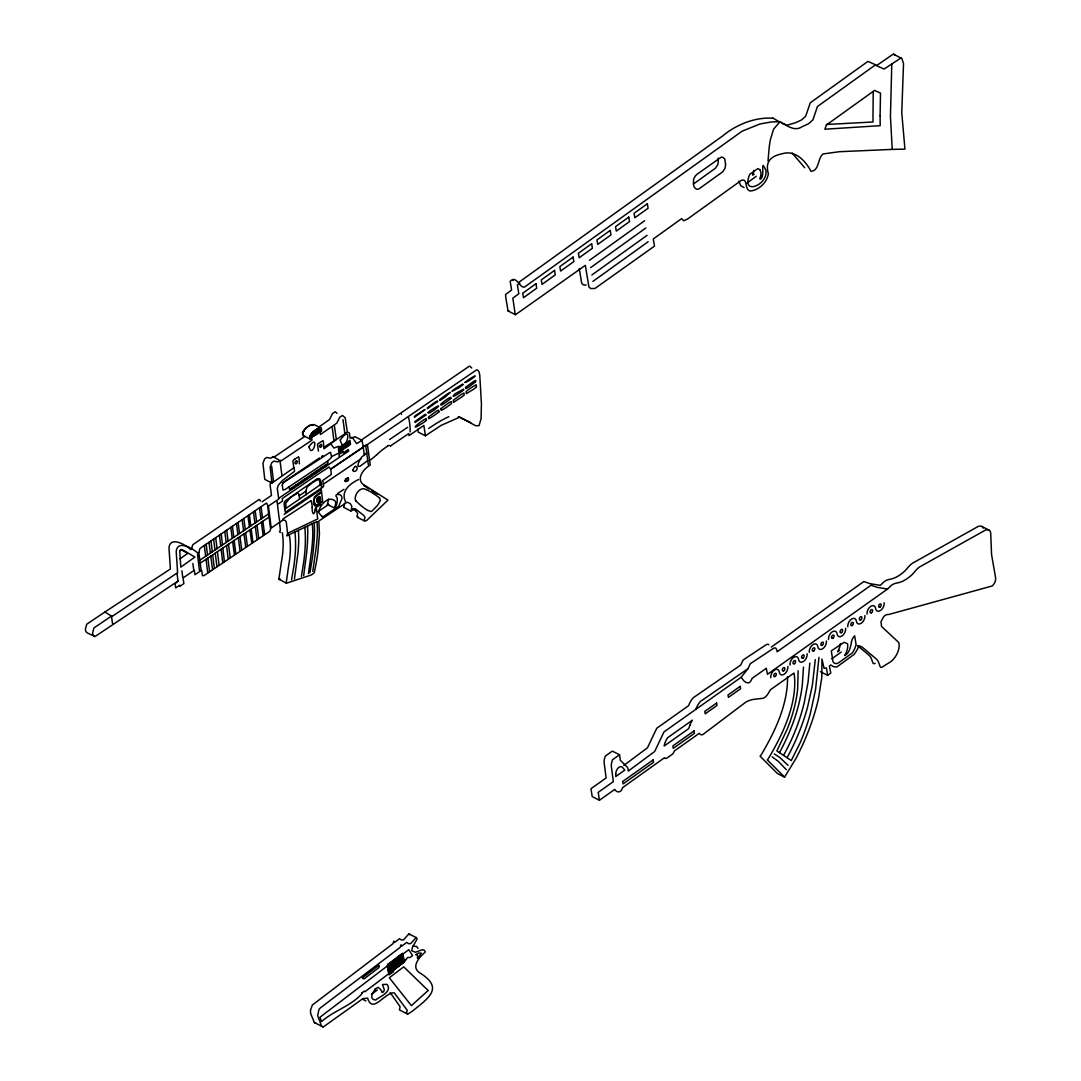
<?xml version="1.0" encoding="UTF-8"?>
<svg xmlns="http://www.w3.org/2000/svg" width="1081" height="1081" viewBox="0 0 1081 1081"><rect width="100%" height="100%" fill="white"/><g stroke="black" fill="none" stroke-linecap="round" stroke-linejoin="round"><path stroke-width="1.5" d="M278.884 579.159L286.492 583.2L311.274 574.984L314.098 572.998A1.757 1.081 -63 0 0 314.409 572.281L316.747 560.107A227.523 140.435 -63 0 0 317.909 552.161L319.449 534L318.814 521.028L347.15 502.165L350.23 503.597L351.636 505.922A5.351 3.297 -63 0 1 351.717 507.408L351.028 510.975A2.054 1.27 -63 0 0 351.379 510.786L355.081 508.597L364.081 515.732L364.946 517.38L364.229 520.623L365.783 520.812A7.148 4.419 -63 0 0 366.81 520.339L387.944 500.125L362.324 483.775C356.433 477.491 364.405 468.249 370.243 465.073L369.634 460.398A48.023 29.646 -63 0 0 376.904 454.547M304.207 430.333L304.301 431.292M311.436 434.008L312.031 437.008M873.205 91.723L872.962 121.991L826.411 124.491M320.462 499.976L320.449 499.679A24.714 15.256 -63 0 0 320.165 497.395M314.274 500.395L314.274 500.692A10.891 6.729 -63 0 0 314.639 503.246M803.494 667.072L802.278 685.354A118.234 72.968 -63 0 1 791.927 725.783A142.489 87.939 -63 0 1 779.536 752.538M284.898 509.097L321.219 484.153A17.066 10.54 -63 0 0 320.962 481.194L319.544 478.626L317.044 478.842L285.749 500.544A11.445 7.067 -63 0 0 285.276 500.976L284.735 501.598A3.986 2.459 -63 0 0 284.222 503.368L284.222 505.259A15.81 9.756 -63 0 0 284.317 505.949L284.762 508.205A15.485 9.553 -63 0 1 284.898 509.097A9.243 5.702 -63 0 0 285.046 510.732L285.33 512.299L323.611 486.545A5.675 3.5 -63 0 0 323.57 485.95L322.733 480.505L329.664 475.613A96.371 59.482 -63 0 0 331.259 474.437A8.418 5.189 -63 0 0 331.272 473.383L330.745 469.127A12.188 7.526 -63 0 1 330.286 468.641L329.043 467.019L316.395 475.248L282.249 498.557L282.56 500.962A6.959 4.297 -63 0 1 281.803 501.625L278.344 503.814M891.784 63.874L890.433 116.518L892.244 149.394L904.932 149.137L901.757 112.6L903.527 63.671L901.946 58.617L893.325 54.05L876.894 65.373L867.935 61.401L810.291 102.776L805.723 116.113L801.724 119.829A125.126 77.224 -63 0 1 795.238 122.815L787.225 125.166L782.131 123.464M768.023 161.028L769.186 147.394A120.221 74.197 -63 0 1 770.307 139.908L773.564 129.193L780.05 121.667L771.199 121.977L759.984 123.977L742.161 131.152L524.474 287.127C519.204 288.059 516.691 274.763 510.178 281.236L511.597 290.059L505.597 294.505L505.732 297.248L508.043 310.95L515.502 314.706L585.334 265.358L588.915 287.006L590.807 288.586L594.982 288.451L654.491 246.117L653.302 238.942L681.625 218.632L683.665 220.781L687.557 219.011L741.404 180.338C748.174 177.865 744.16 190.013 750.241 190.999C758.578 190.337 767.334 182.378 768.334 173.676C765.105 162.096 770.185 156.232 782.225 153.745C795.17 149.691 805.588 160.866 810.98 171.311C818.736 171.041 817.79 159.799 821.938 155.069A3.635 2.243 -63 0 1 823.06 153.961L839.41 151.705L892.244 149.394M818.993 657.316L815.506 689.881L810.426 713.203A139.733 86.25 -63 0 1 799.994 743.093L791.265 760.551L776.888 750.957L787.225 729.121A106.357 65.644 -63 0 0 794.305 707.609A98.533 60.82 -63 0 0 797.67 688.719L798.143 670.788M815.277 659.653L812.344 685.489L807.575 707.15A148.962 91.939 -63 0 1 787.171 757.551M809.831 663.085L808.048 682.206L804.413 701.826A134.233 82.845 -63 0 1 796.008 728.918A125.369 77.386 -63 0 1 783.603 755.133M315.098 510.3L315.071 510.516A9.891 6.108 -63 0 1 314.828 511.691A7.04 4.338 -63 0 1 314.557 512.597C312.76 516.691 311.747 509.11 312.247 507.394M353.028 469.951L353.001 470.235A1.581 0.973 -63 0 0 353.163 470.965L353.609 471.302A4.338 2.675 -63 0 0 356 470.708L356.703 470.005A1.446 0.892 -63 0 0 356.987 469.424L357.108 468.789A4.013 2.473 -63 0 0 356.298 466.56L355.919 466.33A1.54 0.946 -63 0 0 355.365 466.411M303.193 434.521L303.153 434.17A22.025 13.594 -63 0 1 303.018 432.805L303.045 432.103A6.067 3.743 -63 0 1 305.72 428.603M308.436 573.633L311.558 551.148A184.905 114.127 -63 0 0 311.99 547.175L312.463 541.676A91.466 56.455 -63 0 0 312.247 523.799M303.653 575.687L306.396 555.026A198.107 122.275 -63 0 0 307.531 541.743L307.747 533.406A113.951 70.333 -63 0 0 307.504 526.042M278.925 578.875L281.425 561.877A80.845 49.902 -63 0 0 282.357 532.771M294.424 578.957L297.856 553.985A159.556 98.479 -63 0 0 298.221 550.148L298.491 546.351A94.709 58.455 -63 0 0 298.342 530.352M312.747 571.457L316.22 547.405A172.149 106.249 -63 0 0 316.652 543.446L317.057 538.743A94.074 58.063 -63 0 0 316.99 521.569M301.383 576.47L303.396 564.025A163.15 100.695 -63 0 0 304.274 557.418L304.91 550.905A134.193 82.832 -63 0 0 304.842 527.298M309.909 572.781L311.99 560.255A183 112.951 -63 0 0 313.152 551.986L314.166 540.743A149.529 92.29 -63 0 0 314.22 522.88M291.546 579.862L293.613 567.687A149.637 92.358 -63 0 0 294.329 562.728L294.856 558.12A122.477 75.589 -63 0 0 294.964 531.96M344.988 480.626L345.447 479.464A3 1.851 -63 0 1 346.15 478.761M760.862 175.581L759.767 178.784L760.565 179.122C765.618 175.852 759.538 156.434 766.01 170.663A15.134 9.337 -63 0 1 765.997 172.487C766.213 185.567 740.931 195.62 749.701 174.379L757.822 168.582L759.862 169.649M772.672 118.221C755.416 116.978 736.31 124.477 722.621 135.976L518.623 282.465M827.614 675.355L826.438 667.855L824.114 668.369L821.965 659.018L821.803 677.219L818.628 697.813A145.908 90.047 -63 0 1 810.25 726.31A170.23 105.06 -63 0 1 796.116 758.213L784.576 777.144L767.334 759.902A13.337 8.229 -63 0 0 769.01 757.524C779.563 739.58 788.981 720.527 793.008 699.947A78.089 48.199 -63 0 0 794.738 684.354A64.009 39.497 -63 0 0 794.022 673.044L770.375 689.8L768.415 693.218A13.215 8.148 -63 0 1 766.051 696.259A7.54 4.662 -63 0 1 762.848 698.326L754.295 699.299A35.484 21.904 -63 0 0 746.025 701.961L702.934 734.485A3.608 2.23 -63 0 1 702.082 734.783A6.04 3.729 -63 0 1 700.312 734.377L699.231 733.364L674.22 751.079A3.121 1.919 -63 0 1 673.733 752.39A6.837 4.216 -63 0 1 672.625 754.079L667.45 757.673A4.973 3.067 -63 0 1 666.585 758.227A3.27 2.027 -63 0 1 665.031 758.254A4.946 3.054 -63 0 1 664.477 757.74L622.548 787.671A6.378 3.932 -63 0 1 621.575 789.927A3.175 1.959 -63 0 1 619.548 791.697A8.202 5.054 -63 0 1 616.738 791.414A12.418 7.662 -63 0 1 614.792 789.373L599.428 800.251L592.212 796.575L590.969 788.698L606.13 777.955L604.13 762.686A10.999 6.783 -63 0 1 604.293 759.74A13.188 8.135 -63 0 1 605.36 756.038L612.319 751.106L619.548 754.781L620.305 760.281L626.723 766.551A9.364 5.783 -63 0 1 627.737 767.983A9.04 5.581 -63 0 1 628.277 771.064L654.681 751.484L663.991 731.905L741.161 677.246L747.984 668.693L750.336 663.693L771.631 649.586A11.594 7.148 -63 0 1 774.158 648.1A3.743 2.311 -63 0 1 775.658 648.1A2.176 1.338 -63 0 1 776.036 648.465A15.148 9.351 -63 0 1 777.158 651.748L871.056 585.226L877.191 587.348L887.542 589.037L890.825 585.848A13.553 8.364 -63 0 1 894.919 583.497L897.527 582.875A31.633 19.526 -63 0 0 904.54 580.254A38.646 23.85 -63 0 0 910.837 575.795A19.066 11.769 -63 0 0 913.472 573.146L915.566 570.7A17.039 10.513 -63 0 1 919.985 566.741L985.332 530.163A10.891 6.729 -63 0 1 988.602 529.947A6 3.702 -63 0 1 990.385 531.852A11.323 6.986 -63 0 1 990.737 533.676L991.547 554.458L995.52 577.349A9.837 6.067 -63 0 1 995.56 579.848A5.432 3.351 -63 0 1 994.398 583.213A9.445 5.824 -63 0 1 992.223 585.97L888.812 614.481A12.796 7.905 -63 0 0 886.217 614.832A5.256 3.243 -63 0 0 883.231 617.4L880.974 621.67L881.528 626.453L898.77 642.533A12.404 7.648 -63 0 1 898.46 650.181A15.215 9.391 -63 0 1 890.541 661.856L881.826 667.274A3.013 1.851 -63 0 1 880.123 666.572L878.812 662.883A19.526 12.053 -63 0 0 876.353 659.018L862.165 647.127L858.827 645.654A15.391 9.499 -63 0 1 856.936 650.154A17.296 10.675 -63 0 1 853.841 654.613L837.018 666.828A6.972 4.297 -63 0 1 835.964 666.977A17.282 10.661 -63 0 1 832.91 666.315L830.721 664.977L829.357 666.085L830.789 673.044L827.614 675.355L820.398 671.679M271.155 481.477L270.061 484.599L271.493 495.422L262.156 501.733M754.187 174.23L752.538 175.108L753.633 171.906A10.08 6.216 -63 0 0 753.754 170.312M310.828 435.062L311.166 437.616M328.029 503.935L327.354 504.408L328.043 501.665A5.378 3.311 -63 0 0 328.448 499.03M756.214 176.257L746.985 183.108M307.018 427.468L307.477 427.049A6.283 3.878 -63 0 1 309.679 425.671M313.666 431.711L314.706 430.724A6.283 3.878 -63 0 1 317.071 429.292L319.233 429.022A11.175 6.905 -63 0 1 320.273 428.981L320.381 429.535A19.066 11.769 -63 0 1 320.517 430.373L320.598 431.265A36.497 22.525 -63 0 1 315.584 435.103L310.382 437.859A22.025 13.594 -63 0 1 310.233 436.481L310.261 435.778A6.067 3.743 -63 0 1 312.936 432.278L313.666 431.711L314.179 435.548M376.931 454.601L378.269 453.358A58.59 36.159 -63 0 1 383.647 448.912L387.62 446.102M306.436 428.022L305.707 428.589M322.868 455.547L321.516 456.601M323.3 484.234L360.959 458.79M346.15 478.761L346.488 479.91L347.19 478.032A1.703 1.054 -63 0 1 348.217 478.018M390.173 992.534L400.051 1006.668L399.457 1009.911L407.659 1014.127L411.807 1011.559C430.17 997.074 442.953 987.926 420.725 973.454C409.929 967.522 419.252 957.144 425.306 952.077L424.482 950.402L422.387 949.699L415.334 952.253L411.739 950.699L412.347 947.537L417.023 939.186L416.523 937.768L408.888 933.835L403.524 939.902L401.402 940.024L399.538 938.7L394.416 942.564L393.862 941.092L392.916 943.727L312.287 1005.073L310.477 1010.37L310.612 1013.383L314.341 1022.545L316.084 1023.275M371.486 994.263L377.296 990.02M465.587 387.228L472.91 381.931A21.215 13.094 -63 0 1 474.856 380.742L475.613 380.431L475.789 381.769A67.13 41.429 -63 0 0 473.208 383.593L468.992 386.782A29.687 18.323 -63 0 1 468.141 387.376L466.276 388.39A3.527 2.176 -63 0 1 465.749 388.511L465.587 387.566M831.721 658.883L841.18 652.073M693.367 184.067L715.433 168.204L717.365 165.352A6.378 3.932 -63 0 0 718.149 163.015L718.162 158.164M589.429 260.372L644.654 220.727M179.973 558.891L187.635 553.391L180.946 549.445M590.631 267.629L645.857 227.983M591.861 274.993L647.073 235.347M592.915 281.398L648.141 241.752M440.926 408.618L447.926 403.456A29.714 18.336 -63 0 1 449.345 402.497L451.317 401.591L451.547 403.483A76.805 47.402 -63 0 1 443.44 409.253L441.251 410.375L440.94 409.321A2.716 1.676 -63 0 1 440.926 408.618M619.548 754.781L612.576 759.713A13.188 8.135 -63 0 0 611.508 763.429A10.999 6.783 -63 0 0 611.346 766.361L613.346 781.631L598.185 792.373L599.428 800.251M771.293 647.1L863.827 581.551L869.962 583.659L880.312 585.348L883.596 582.159A13.553 8.364 -63 0 1 887.704 579.821L890.298 579.186A31.633 19.526 -63 0 0 897.311 576.565A38.646 23.85 -63 0 0 903.608 572.119A19.066 11.769 -63 0 0 906.256 569.457L908.337 567.025A17.039 10.513 -63 0 1 912.756 563.066L978.116 526.474A10.891 6.729 -63 0 1 981.386 526.271A6 3.702 -63 0 1 983.17 528.177M623.764 765.456L647.451 747.809L656.775 728.229L688.638 705.65A16.269 10.04 -63 0 1 690.705 701.191A14.323 8.837 -63 0 1 693.313 697.691L740.755 665.018L743.106 660.018L764.402 645.911A11.594 7.148 -63 0 1 766.942 644.425A3.743 2.311 -63 0 1 768.442 644.425A2.176 1.338 -63 0 1 768.807 644.789M887.542 589.037L767.442 674.314L766.294 668.301L752.065 678.382A8.283 5.108 -63 0 1 750.633 681.233A3.229 1.986 -63 0 1 748.228 682.841A14.121 8.716 -63 0 1 746.471 682.516A17.796 10.986 -63 0 1 743.863 680.827L741.161 677.246M320.706 488.504L320.976 489.531A7.405 4.567 -63 0 1 321.192 490.112L321.381 490.828A27.593 17.026 -63 0 1 321.665 492.666L322.597 501.26L320.841 502.638A28.565 17.634 -63 0 1 319.3 503.773L315.99 505.138L314.625 503.26M299.099 495.855L305.815 491.206L307.166 486.936L312.639 482.504A71.184 43.943 -63 0 1 314.071 481.653L317.084 479.923M747.984 668.693L700.529 701.366A14.323 8.837 -63 0 0 697.934 704.866A16.269 10.04 -63 0 0 695.853 709.339M282.709 519.11L310.815 500.76M428.738 428.454L433.062 425.536A145.786 89.98 -63 0 1 435.886 423.725L437.805 422.549A138.476 85.467 -63 0 1 448.845 416.685M361.838 448.102L330.745 469.127L363.23 447.115A2.162 1.338 -63 0 1 363.784 446.561L365.689 445.494M366.689 453.047L361.527 457.209A13.35 8.243 -63 0 0 360.973 458.168C359.689 459.763 355.541 468.032 359.824 466.33A20.985 12.945 -63 0 0 360.811 465.668L366.108 461.736A74.711 46.105 -63 0 1 367.756 460.56L365.77 445.804M389.579 439.508L407.618 427.306M284.141 514.434L320.976 489.531M278.682 498.3L348.663 451.074A6.527 4.027 -63 0 0 348.258 449.493L343.272 452.953L342.691 450.588A33.227 20.512 -63 0 1 336.907 454.006L332.326 456.182M199.836 560.215L268.683 513.84M463.56 389.971C461.803 391.835 448.358 400.416 454.952 393.943A29.295 18.08 -63 0 1 456.128 393.146L463.56 389.119A1.567 0.973 -63 0 1 463.573 389.971M390.606 445.858L408.767 433.589L409.037 435.643L423.86 425.441L425.428 435.792L441.048 425.428L459.722 417.131L475.694 425.752L479.045 425.657L481.072 418.658L481.423 403.659L479.748 374.864L478.788 371.283L477.113 369.878A2.959 1.824 -63 0 0 476.302 370.053L368.121 444.034L363.189 446.615L362.013 440.291L354.798 436.616L352.149 438.305M304.747 436.454L273.479 457.466L273.196 456.601L270.588 458.222L266.642 457.452L264.588 458.925L262.953 463.317L264.764 479.369L271.98 483.045L294.073 467.654L294.559 471.302L282.29 480.626L278.385 485.153L277.29 488.274L278.722 499.098L268.047 506.313L266.723 503.219A1.905 1.176 -63 0 0 266.196 503.219L201.498 547.418C198.377 548.364 200.296 552.296 197.891 553.242C194.121 549.324 177.365 538.933 176.203 551.472L177.608 572.687L112.127 616.4L104.83 612.049L86.737 624.21L85.399 629.156A9.188 5.675 -63 0 0 85.845 631.304L86.818 632.696L94.993 636.56L178.284 580.862L175.122 583.794L175.649 587.956L179.73 585.186L179.784 586.375L183.878 583.618L183.013 577.93L194.35 570.255L194.945 574.741L201.634 570.228L202.431 575.619L203.89 575.66L269.885 531.257L270.777 528.312L281.857 520.812A5.527 3.405 -63 0 1 286.343 522.704L287.614 533.717L286.762 535.811L289.33 535.068A80.845 49.902 -63 0 1 288.654 565.552L286.181 583.186M362.013 440.291L356.73 443.669L352.136 437.278L350.095 438.251L349.42 433.089L347.285 431.9L345.217 417.793L342.434 415.442L339.731 417.266L336.786 423.184L320.408 434.521L320.111 432.008L321.638 431.008L321.3 428.238L314.071 424.563L310.152 424.928L305.815 427.954L302.464 432.562L302.815 435.305L310.044 438.981L311.679 437.873L311.977 440.143L280.709 461.155L273.196 456.601M282.263 483.045L319.503 457.979M112.046 615.724L93.966 627.899L92.615 632.831A9.188 5.675 -63 0 0 93.074 634.979L94.344 636.533M358.527 479.532C350.055 483.545 340.447 491.152 345.447 501.57M200.215 563.201L269.101 517.069M317.963 511.664L328.759 504.435M322.489 517.15L338.677 506.3L341.839 498.963A5.324 3.284 -63 0 0 341.731 496.706C341.204 493.287 333.002 493.666 336.921 497.463A11.121 6.864 -63 0 1 336.394 505.178L334.664 508.138L335.272 505.34A5.378 3.311 -63 0 0 335.434 501.489C329.732 494.828 320.165 504.219 318.963 510.921A5.797 3.581 -63 0 0 318.895 512.907L321.638 516.096M336.894 439.156L346.717 432.603M360.892 440.345L469.073 366.364A2.959 1.824 -63 0 1 469.897 366.189L471.762 368.04M339.191 456.547L339.042 454.547L343.055 451.709M337.623 493.517L343.907 489.342M519.866 283.29L517.394 284.911L518.826 293.735L512.826 298.18L515.259 314.625M318.476 427.36L329.556 419.496L332.502 413.577L335.218 411.766L337.069 413.334M321.408 492.679L317.773 495.098A40.416 24.944 -63 0 0 316.571 495.963M338.921 446.25L333.84 448.047L331.016 444.088M298.478 457.006L295.208 458.79M348.001 480.626L348.487 480.005A4.013 2.473 -63 0 0 348.406 478.437L348.19 478.059M321.3 491.896L319.341 493.031A30.241 18.661 -63 0 0 318.003 493.868L314.409 497.246L313.463 501.111A13.783 8.499 -63 0 0 313.639 503.935M280.411 460.276L277.817 461.911L273.858 461.128L271.804 462.6L270.169 466.992L271.98 483.045M458.317 388.079L452.196 391.146M320.773 504.8L318.936 505.705A18.931 11.688 -63 0 0 317.949 506.219L316.976 506.867A3.216 1.986 -63 0 0 314.828 510.394M296.626 493.72L296.099 494.017A71.157 43.916 -63 0 0 290.221 497.76L285.627 503.246A29.065 17.945 -63 0 0 285.722 504.516L286.195 508.232M442.264 404.578C436.873 406.551 446.021 399.862 447.399 399.065A27.984 17.269 -63 0 1 448.561 398.267L450.777 397.268L450.912 398.457M287.573 533.338L317.719 518.934L316.287 507.813M288.843 534.852L316.909 521.61M343.853 507.286L344.488 503.732A5.351 3.297 -63 0 0 344.515 503.205M508.989 310.869L508.043 310.95M280.601 532.379L279.52 531.906L280.384 530.041L279.493 522.177M875.259 663.315L874.597 663.599A3.013 1.851 -63 0 1 872.894 662.896L871.583 659.207A19.526 12.053 -63 0 0 869.124 655.343L857.395 645.519M319.071 496.679L318.638 496.882A6.121 3.784 -63 0 0 317.125 498.206L316.855 498.557A9.459 5.837 -63 0 0 316.774 501.152L316.895 501.733A2.473 1.527 -63 0 0 318.787 502.354A4.256 2.635 -63 0 0 319.53 501.719A1.986 1.23 -63 0 0 320.557 499.949M358.311 517.204L356.987 516.232A2.189 1.351 -63 0 1 357.095 515.813L357.703 513.556L356.271 511.462A38.808 23.944 -63 0 0 355.257 510.61L352.784 508.705M280.479 579.2L279.074 579.538M412.645 946.24L416.59 946.429L418.077 948.402M311.639 425.387L312.004 425.346A11.175 6.905 -63 0 1 313.058 425.292M317.882 429.238L318.3 432.265A4.04 2.486 -63 0 0 318.314 432.765M321.3 428.238L317.382 428.617L313.044 431.63L309.679 436.251L310.044 438.981M586.132 285.1L583.2 284.762L581.7 283.33L579.254 268.534M470.775 422.59L458.303 416.59M365.878 1000.965L362.405 999.114M416.104 937.511L410.753 943.578L408.632 943.713L406.767 942.375L401.632 946.24L401.078 944.767L400.146 947.402L320.233 1007.992L318.936 1009.627L317.665 1015.613L321.57 1026.22L323.314 1026.95L362.892 998.655L367.581 998.128C372.702 1014.654 384.539 992.196 394.241 992.831L407.28 1010.343L406.456 1012.424L407.659 1014.127M804.696 167.731L792.197 153.043M744.025 187.513L740.728 185.756L738.863 181.23M319.557 429.062L319.949 431.697M318.746 429.143L319.111 432.224M772.834 117.978L778.996 121.667M780.05 121.653C786.779 125.41 794.535 132.152 802.467 126.491A125.126 77.224 -63 0 0 808.939 123.504L812.953 119.788L817.452 106.506L875.151 65.076L884.109 69.049L901.041 57.915M365.919 489.585C360.311 485.653 352.879 496.152 355.892 501.111M981.859 526.461L989.088 530.136M425.428 435.792L418.198 432.116L417.752 429.157M343.636 507.313L350.852 510.989M357.27 517.245L364.486 520.92M327.394 504.449L334.57 508.097M784.576 777.144L777.361 773.469L760.105 756.227A13.337 8.229 -63 0 0 761.781 753.849C772.347 735.904 781.752 716.852 785.779 696.272A78.089 48.199 -63 0 0 787.509 680.679A64.009 39.497 -63 0 0 787.495 676.774M314.341 1022.545L322.922 1026.855M367.837 510.394L371.107 511.583A6.783 4.189 -63 0 0 372.134 510.908L375.148 507.854A25.498 15.742 -63 0 0 377.796 505.003L380.35 500.503L379.553 497.8M296.843 461.019L296.302 460.898A2.176 1.338 -63 0 0 295.167 461.992L294.937 463.154A2.608 1.608 -63 0 0 296.221 463.763L297.045 462.925A2.459 1.513 -63 0 0 296.816 461.046M408.888 933.835L409.591 934.768M893.825 54.239L895.136 55.469M363.527 485.437L369.134 488.99M371.945 490.76L377.566 494.328M774.28 753.943L779.712 757.403L788.076 765.375M772.145 756.822L778.509 761.537L786.333 769.686M512.637 279.614L512.975 280.547M317.692 501.462L317.611 501.219A7.959 4.919 -63 0 1 317.382 500.435A4.824 2.973 -63 0 1 317.301 499.584L317.409 498.814A1.649 1.013 -63 0 1 318.355 497.611A1.635 1.013 -63 0 1 319.503 497.868L319.719 498.476A5.351 3.297 -63 0 1 319.746 500.381L319.463 501.246A3.351 2.067 -63 0 1 318.733 501.773A1.513 0.932 -63 0 1 317.665 501.625M327.543 460.992L327.8 462.073A5.891 3.635 -63 0 1 327.894 463.344L289.505 489.409L289.357 487.274A1.486 0.919 -63 0 0 289.1 486.842L289.1 486.936M319.544 480.964L319.787 482.031A16.904 10.432 -63 0 1 319.922 483.166L320.071 485.396M299.059 494.774L299.302 495.855A16.607 10.242 -63 0 1 299.437 496.99L299.559 499.219M260.494 501.125L259.508 499.544A1.905 1.176 -63 0 0 258.967 499.544L194.269 543.729C191.148 544.689 193.067 548.621 190.661 549.567C186.905 545.635 170.149 535.257 168.987 547.783L170.379 569.011L104.83 612.049M313.652 503.922L314.855 506.016L317.084 505.638A55.631 34.335 -63 0 0 318.49 504.759L322.597 501.26M439.859 400.173L439.778 399.524A49.023 30.254 -63 0 0 441.075 398.592L445.615 395.187A27.363 16.891 -63 0 1 450.169 392.444M403.348 962.698L401.578 953.888L400.983 954.996L402.632 963.225M402.483 963.347L400.713 954.55L400.119 955.658L401.767 963.874M401.619 964.009L399.848 955.199L399.254 956.307L400.902 964.536L404.186 962.049L402.416 953.239L401.835 954.347L403.47 962.576M399.065 965.941L397.308 957.131L396.713 958.239L398.362 966.468M398.213 966.603L396.443 957.793L395.849 958.901L397.497 967.13M397.349 967.252L395.578 958.455L394.984 959.563L396.632 967.779L394.754 959.077L394.16 960.185L395.808 968.414L399.916 965.306L398.146 956.496L397.565 957.604L399.2 965.833M394.795 969.198L393.038 960.387L392.444 961.495L394.079 969.711M393.93 969.846L392.173 961.05L391.579 962.158L393.214 970.373M393.065 970.508L391.308 961.698L390.714 962.806L392.362 971.035M392.254 971.13L390.484 962.333L389.89 963.441L391.538 971.657L395.646 968.549L393.876 959.739L393.295 960.847L394.93 969.076M390.525 972.441L388.755 963.63L388.174 964.738L389.809 972.968L391.376 971.805L389.606 962.995L389.025 964.103L390.66 972.319M450.169 392.511L445.075 397.092A30.43 18.782 -63 0 1 439.859 400.254M369.459 459.411L367.472 444.953M111.6 617.129L112.559 623.791M367.756 460.56L368.378 464.925M249.887 529.92L251.765 543.108M334.421 425.846L336.245 438.886M312.274 433.13L312.747 436.481M364.256 454.696L363.23 447.115M317.219 429.306L317.746 433.184M344.447 445.142L344.704 447.021M247.914 515.61L249.441 526.798M343.001 419.658L344.866 433.508M316.206 429.995L316.733 433.859M318.436 451.128L317.719 445.967A35.916 22.174 -63 0 1 317.557 444.196A12.918 7.972 -63 0 1 318.219 443.642L322.989 440.616A10.959 6.77 -63 0 1 323.476 442.575L323.881 447.439M306.247 494.706L305.828 491.179M280.155 461.952L281.925 475.397M259.481 507.719L260.967 519.029M261.399 522.218L263.142 535.433M242.117 519.583L243.576 530.744M243.995 533.879L245.738 547.175M238.09 522.326L239.55 533.46M239.968 536.568L241.712 549.891M236.442 523.447L237.901 534.568M238.306 537.676L240.063 550.999M230.78 527.325L232.226 538.392M232.631 541.486L234.388 554.823M208.957 542.23L210.39 553.107M192.877 563.485L193.688 569.619M177.068 573.741L177.933 580.267M325.381 465.046L325.584 466.641M323.016 466.641L323.233 468.235M320.841 468.114L321.043 469.708M318.395 469.776L318.598 471.357M312.936 432.265L313.436 436.062M316.206 471.248L316.422 472.829M314.395 472.478L314.598 474.059M312.031 474.073L312.233 475.654M309.761 475.613L309.963 477.18M307.126 477.397L307.328 478.964M305.22 478.68L305.423 480.248M302.68 480.396L302.883 481.964M301.221 481.383L301.437 482.95M298.14 483.464L298.342 485.031M296.045 484.883L296.248 486.436M293.6 486.545L293.802 488.099M291.694 487.828L291.897 489.382M267.764 506.8L270.507 527.987M210.781 556.12L212.538 569.552M198.877 552.823L201.107 570.052M348.474 442.44L348.717 444.318M348.041 442.724L348.285 444.602M347.474 443.102L347.717 444.994M347.001 443.426L347.244 445.304M346.433 443.805L346.663 445.696M346.001 444.102L346.244 445.98M345.474 444.453L345.717 446.331M345.001 444.764L345.244 446.656M344.015 445.426L344.258 447.318M343.474 445.791L343.717 447.683M342.934 446.156L343.177 448.047M342.447 446.48L342.691 448.372M341.947 446.818L342.191 448.71M341.447 447.142L341.691 449.047M341.001 447.453L341.245 449.345M340.474 447.804L340.718 449.696M314.571 431.116L315.071 434.981M255.17 510.651L256.629 521.947M257.035 525.136L258.737 538.406M253.454 511.826L254.9 523.123M255.305 526.298L257.008 539.568M249.36 514.624L250.806 525.879M251.211 529.041L252.913 542.324M243.833 518.407L245.279 529.595M245.671 532.744L247.387 546.054M226.686 530.122L228.105 541.176M228.496 544.256L230.212 557.634M181.919 570.782L182.716 577.024M293.735 467.451L292.897 460.776A7.283 4.486 -63 0 1 295.208 458.844M277.101 501.543L279.02 517.164A133.179 82.197 -63 0 0 279.493 520.096L279.601 520.677M261.062 506.638L262.521 518.069M262.913 521.177L264.602 534.446M204.295 545.419L205.674 556.283M206.052 559.296L207.741 572.781M332.313 427.819L333.894 440.575M268.52 506.678L271.074 527.123M213.619 539.041L214.997 549.999M215.241 553.148L216.93 566.593M206.16 544.135L207.525 555.039M207.89 558.066L209.579 571.552M321.665 487.855L321.368 485.396A15.499 9.567 -63 0 0 321.233 484.612M232.429 526.204L233.793 537.338M234.172 540.459L235.82 553.864M224.821 531.393L226.172 542.473M226.551 545.554L228.199 558.999M215.7 537.622L217.051 548.608M217.43 551.675L219.078 565.147M210.971 540.851L212.308 551.81M212.687 554.85L214.335 568.336M271.709 466.465L273.574 481.734M315.328 430.603L315.787 434.467M219.443 535.068L220.767 546.121M221.132 549.189L222.74 562.674M299.369 463.817L299.18 459.695A8.445 5.216 -63 0 0 298.545 456.939M197.539 554.472L199.431 570.552M221.227 533.838L222.497 544.946M222.848 548.04L224.402 561.566M464.992 382.512L468.222 381.147A93.398 57.644 -63 0 0 471.357 379.093L473.221 377.755A45.199 27.903 -63 0 0 475.072 376.323A1.77 1.095 -63 0 0 474.991 375.756L469.924 378.782A30.592 18.877 -63 0 0 464.979 382.458M462.884 384.62L462.803 383.985A51.253 31.633 -63 0 1 461.465 384.822L456.763 387.66A28.728 17.728 -63 0 0 452.182 391.092M282.344 485.437L282.911 490.017L285.141 489.477L328.097 460.736L331.543 457.358L330.718 452.669A2.757 1.703 -63 0 0 330.11 452.317L284.371 481.991A4.54 2.811 -63 0 0 283.479 482.788L283.33 482.964A2.77 1.716 -63 0 0 282.317 485.437M759.835 169.676A9.986 6.162 -63 0 1 760.835 175.595M375.499 988.629A2.094 1.297 -63 0 1 375.053 988.764M382.269 992.439A2.094 1.297 -63 0 0 384.228 989.466L382.471 984.507L387.039 984.345C392.7 991.669 379.877 996.655 375.566 1000.02C367.662 999.425 373.715 989.088 378.08 987.372A25.012 15.445 -63 0 1 382.296 992.372M387.62 445.94A5.513 3.405 -63 0 1 390.579 445.899M321.611 516.15A2.648 1.635 -63 0 1 322.584 517.056M408.51 417.212A61.82 38.146 -63 0 1 410.131 431.954M296.64 493.449A3.675 2.27 -63 0 1 299.045 494.801M319.071 496.611A1.811 1.122 -63 0 1 320.165 497.395M310.896 500.746A24.336 15.012 -63 0 1 312.193 507.421M314.22 500.435A4.202 2.594 -63 0 1 316.544 495.828M340.245 450.128A54.78 33.808 -63 0 0 347.487 445.21L349.163 444.021A4.365 2.689 -63 0 0 349.149 443.521L348.906 442.143A60.374 37.254 -63 0 0 345.217 444.21L340.623 447.534A12.404 7.662 -63 0 0 339.975 448.142L340.083 449.101A14.256 8.797 -63 0 0 340.231 450.02M450.899 398.376A62.644 38.659 -63 0 1 442.264 404.632M462.898 384.674A28.728 17.728 -63 0 1 458.317 388.038M365.973 489.463A150.935 93.155 -63 0 1 379.445 497.976M367.783 510.516A151.948 93.79 -63 0 1 356.014 500.935M348.001 480.613A9.945 6.135 -63 0 1 346.379 481.423L345.582 481.545A1.378 0.851 -63 0 1 344.92 480.653M353.149 469.924A3.446 2.121 -63 0 1 355.365 466.452M317.098 479.653A3.675 2.27 -63 0 1 319.517 480.977M401.281 413.537A61.82 38.146 -63 0 1 401.497 414.374M839.532 650.384A6.878 4.243 -63 0 1 838.897 650.924L837.545 651.775A15.769 9.729 -63 0 0 839.032 648.857A12.35 7.621 -63 0 0 840.423 643.573M828.532 639.574A6.054 3.743 -63 0 1 832.221 631.845A6.054 3.743 -63 0 1 837.086 633.912A6.054 3.743 -63 0 0 841.964 635.979A6.054 3.743 -63 0 0 845.653 628.25M790.008 665.058A6.054 3.743 -63 0 1 793.697 657.316A6.054 3.743 -63 0 1 798.575 659.396A6.054 3.743 -63 0 0 803.453 661.464A6.054 3.743 -63 0 0 807.129 653.735M867.043 614.103A6.054 3.743 -63 0 1 870.732 606.373A6.054 3.743 -63 0 1 875.61 608.441A6.054 3.743 -63 0 0 880.488 610.508A6.054 3.743 -63 0 0 884.163 602.779M809.277 652.316A6.054 3.743 -63 0 1 812.953 644.587A6.054 3.743 -63 0 1 817.831 646.654A6.054 3.743 -63 0 0 822.709 648.722A6.054 3.743 -63 0 0 826.397 640.992M847.788 626.831A6.054 3.743 -63 0 1 851.477 619.102A6.054 3.743 -63 0 1 856.355 621.17A6.054 3.743 -63 0 0 861.219 623.251A6.054 3.743 -63 0 0 864.908 615.521M770.753 677.787A6.054 3.743 -63 0 1 774.442 670.058A6.054 3.743 -63 0 1 779.32 672.125A6.054 3.743 -63 0 0 784.184 674.206A6.054 3.743 -63 0 0 787.873 666.464M880.096 115.667L880.177 125.666L824.898 129.22L826.303 125.072L874.597 90.399L880.502 93.115L880.096 115.667M438.886 411.793L438.886 411.915A82.953 51.199 -63 0 1 431.508 417.198L428.752 418.698L428.441 417.725A2.419 1.5 -63 0 1 428.441 417.063L435.332 411.996A28.282 17.458 -63 0 1 436.981 410.902L438.67 410.145L438.886 411.793M425.765 415.172L415.077 422.482L414.955 421.522L423.333 415.563A21.62 13.337 -63 0 1 424.603 414.78L425.644 414.28L425.765 415.172M437.616 401.524L427.373 408.645L427.292 407.956A47.632 29.403 -63 0 0 428.562 407.037L433.035 403.659A26.336 16.256 -63 0 1 437.521 400.983L437.616 401.524M615.738 773.955L615.751 776.536L624.832 770.091L622.318 767.226A8.135 5.027 -63 0 0 620.845 766.686A4.229 2.608 -63 0 0 618.967 767.307A5.216 3.216 -63 0 0 616.265 771.212A8.364 5.162 -63 0 0 615.738 773.955M179.743 550.918L180.811 567.147L194.864 557.066L183.473 550.378L180.77 549.824A3.148 1.946 -63 0 0 180.392 549.986L179.743 550.918M725.567 164.271L725.365 166.704A6.378 3.932 -63 0 1 724.581 169.028L722.649 171.879L698.691 189.08L696.286 189.216L694.259 187.148A17.364 10.715 -63 0 1 693.462 183.986L693.61 179.135L694.894 176.676A7.864 4.851 -63 0 1 697.002 174.284L721.122 157.218A7.472 4.608 -63 0 1 722.594 157.245L724.743 158.839L725.567 164.271M319.584 446.196L319.611 446.548A2.486 1.54 -63 0 0 320.895 447.196L321.706 446.399A2.405 1.486 -63 0 0 321.476 444.561L320.976 444.413A2.121 1.311 -63 0 0 319.868 445.48L319.584 446.196M453.588 402.146L453.358 400.97A3.013 1.865 -63 0 1 453.344 400.213L459.29 395.849A35.105 21.674 -63 0 1 463.952 393.011L464.195 395.065A36.092 22.282 -63 0 1 460.276 397.984L453.588 402.227M317.706 499.26L317.692 499.395A3.351 2.067 -63 0 0 318.098 500.895L319.287 500.044A3.594 2.216 -63 0 0 319.03 498.503L317.706 499.26M417.617 956.712L417.455 958.415L421.414 953.172L418.739 952.996L415.672 954.658L417.469 955.158L417.617 956.712M379.08 966.36L378.945 967.59L364.162 978.818L362.784 978.602L362.486 977.778L378.931 965.265L379.08 966.36M851.49 641.736L851.342 642.803A29.984 18.512 -63 0 1 849.463 649.87A6.878 4.243 -63 0 1 846.112 654.6L844.774 655.451A15.769 9.729 -63 0 0 846.247 652.546A12.35 7.621 -63 0 0 847.693 646.519A15.553 9.594 -63 0 0 847.585 643.776L844.126 642.276L831.303 650.87L833.005 661.694A11.148 6.878 -63 0 0 834.154 662.991A7.351 4.54 -63 0 0 837.235 663.369A10.053 6.202 -63 0 0 838.951 662.558L852.45 652.829A19.269 11.891 -63 0 0 854.828 648.33A15.999 9.878 -63 0 0 856.071 644.465L854.639 635.804A12.107 7.472 -63 0 0 852.923 638.087A6.608 4.081 -63 0 0 851.49 641.736M340.258 439.994C344.488 458.006 354.852 420.212 340.258 439.994M308.936 446.723C312.666 460.33 320.03 431.4 308.936 446.723M406.199 959.415L404.389 961.793L402.862 954.158L408.78 949.686L412.537 955.59L410.05 957.482L407.523 957.536L406.199 959.415M689.867 725.31L688.651 728.648L664.193 745.971A11.134 6.878 -63 0 1 665.801 740.877A17.039 10.513 -63 0 1 667.653 737.701L692.367 720.203A5.108 3.148 -63 0 0 691.259 722L689.867 725.31M361.986 992.844L361.257 994.561C349.568 1006.573 333.84 1010.721 321.503 1021.599L319.976 1017.221L387.268 966.022L388.822 973.684L364.919 991.736L364.243 991.142L361.986 992.844M387.903 964.293L387.309 965.401L388.944 973.63L389.66 973.103L387.903 964.293M399.024 955.834L398.43 956.942L400.078 965.157L400.794 964.63L399.024 955.834M476.464 386.89L474.667 388.511A26.957 16.647 -63 0 1 473.289 389.444L466.384 393.606A3.419 2.108 -63 0 1 466.208 392.903L466.141 391.565A37.551 23.174 -63 0 1 471.735 387.376A73.157 45.159 -63 0 1 476.194 384.782L476.464 386.89M428.062 412.564C428.035 416.226 449.615 398.078 431.13 410.131A28.025 17.296 -63 0 0 429.725 411.091L428.062 412.564M324.124 447.588L324.057 448.818L336.164 439.643L327.827 444.791A40.524 25.012 -63 0 0 326.151 445.899L324.124 447.588M426.387 420.239L425.184 421.36A27.471 16.958 -63 0 1 422.982 422.914C406.253 433.495 420.955 420.739 426.184 418.59A2.243 1.392 -63 0 1 426.333 419.144L426.387 420.239M414.523 416.509L414.428 417.32L425.049 409.51L417.144 414.455A26.403 16.296 -63 0 0 415.793 415.401L414.523 416.509M350.474 444.237L348.933 445.602A28.12 17.364 -63 0 1 347.474 446.615L339.029 451.885A3.797 2.338 -63 0 1 338.65 450.831L338.488 447.831L349.947 440.237L350.474 444.237M428.157 990.507L411.402 1005.641L389.309 977.765L403.713 966.846L428.157 990.507M393.389 971.589L389.079 974.9L388.93 974.076L393.254 970.779L393.389 971.589M535.973 283.722L522.731 293.235L523.474 297.721L536.716 288.208L535.973 283.722M554.539 270.399L541.297 279.911L542.027 284.398L555.283 274.885L554.539 270.399M573.106 257.075L559.85 266.588L560.593 271.074L573.849 261.561L573.106 257.075M591.658 243.738L578.416 253.251L579.159 257.751L592.402 248.238L591.658 243.738M610.225 230.415L596.969 239.928L597.712 244.414L610.968 234.901L610.225 230.415M628.777 217.092L615.535 226.605L616.278 231.091L629.52 221.578L628.777 217.092M647.343 203.769L634.088 213.281L634.831 217.767L648.087 208.255L647.343 203.769M716.568 703.069L704.798 711.406L705.19 713.838L716.946 705.515L716.568 703.069M740.188 686.34L728.04 694.948L728.418 697.38L740.58 688.773L740.188 686.34M653.167 759.889L622.683 781.482L623.088 783.901L653.546 762.321L653.167 759.889M694.056 730.918L672.868 745.931L673.26 748.363L694.434 733.364L694.056 730.918M803.034 658.032A1.824 1.122 -63 0 0 803.872 655.086A1.824 1.122 -63 0 0 801.656 656.559A1.824 1.122 -63 0 0 803.034 658.032M852.247 625.48A1.824 1.122 -63 0 0 853.098 622.534A1.824 1.122 -63 0 0 850.869 624.007A1.824 1.122 -63 0 0 852.247 625.48M813.736 650.951A1.824 1.122 -63 0 0 814.574 648.019A1.824 1.122 -63 0 0 812.344 649.478A1.824 1.122 -63 0 0 813.736 650.951M822.29 645.289A1.824 1.122 -63 0 0 823.141 642.357A1.824 1.122 -63 0 0 820.911 643.817A1.824 1.122 -63 0 0 822.29 645.289M841.545 632.561A1.824 1.122 -63 0 0 842.396 629.615A1.824 1.122 -63 0 0 840.167 631.088A1.824 1.122 -63 0 0 841.545 632.561M871.502 612.738A1.824 1.122 -63 0 0 872.353 609.792A1.824 1.122 -63 0 0 870.124 611.265A1.824 1.122 -63 0 0 871.502 612.738M832.992 638.222A1.824 1.122 -63 0 0 833.829 635.277A1.824 1.122 -63 0 0 831.613 636.75A1.824 1.122 -63 0 0 832.992 638.222M783.779 670.774A1.824 1.122 -63 0 0 784.617 667.828A1.824 1.122 -63 0 0 782.387 669.301A1.824 1.122 -63 0 0 783.779 670.774M775.212 676.436A1.824 1.122 -63 0 0 776.063 673.49A1.824 1.122 -63 0 0 773.834 674.963A1.824 1.122 -63 0 0 775.212 676.436M880.069 607.076A1.824 1.122 -63 0 0 880.907 604.13A1.824 1.122 -63 0 0 878.691 605.603A1.824 1.122 -63 0 0 880.069 607.076M860.814 619.818A1.824 1.122 -63 0 0 861.652 616.873A1.824 1.122 -63 0 0 859.422 618.346A1.824 1.122 -63 0 0 860.814 619.818M794.467 663.693A1.824 1.122 -63 0 0 795.319 660.748A1.824 1.122 -63 0 0 793.089 662.221A1.824 1.122 -63 0 0 794.467 663.693"/></g></svg>
